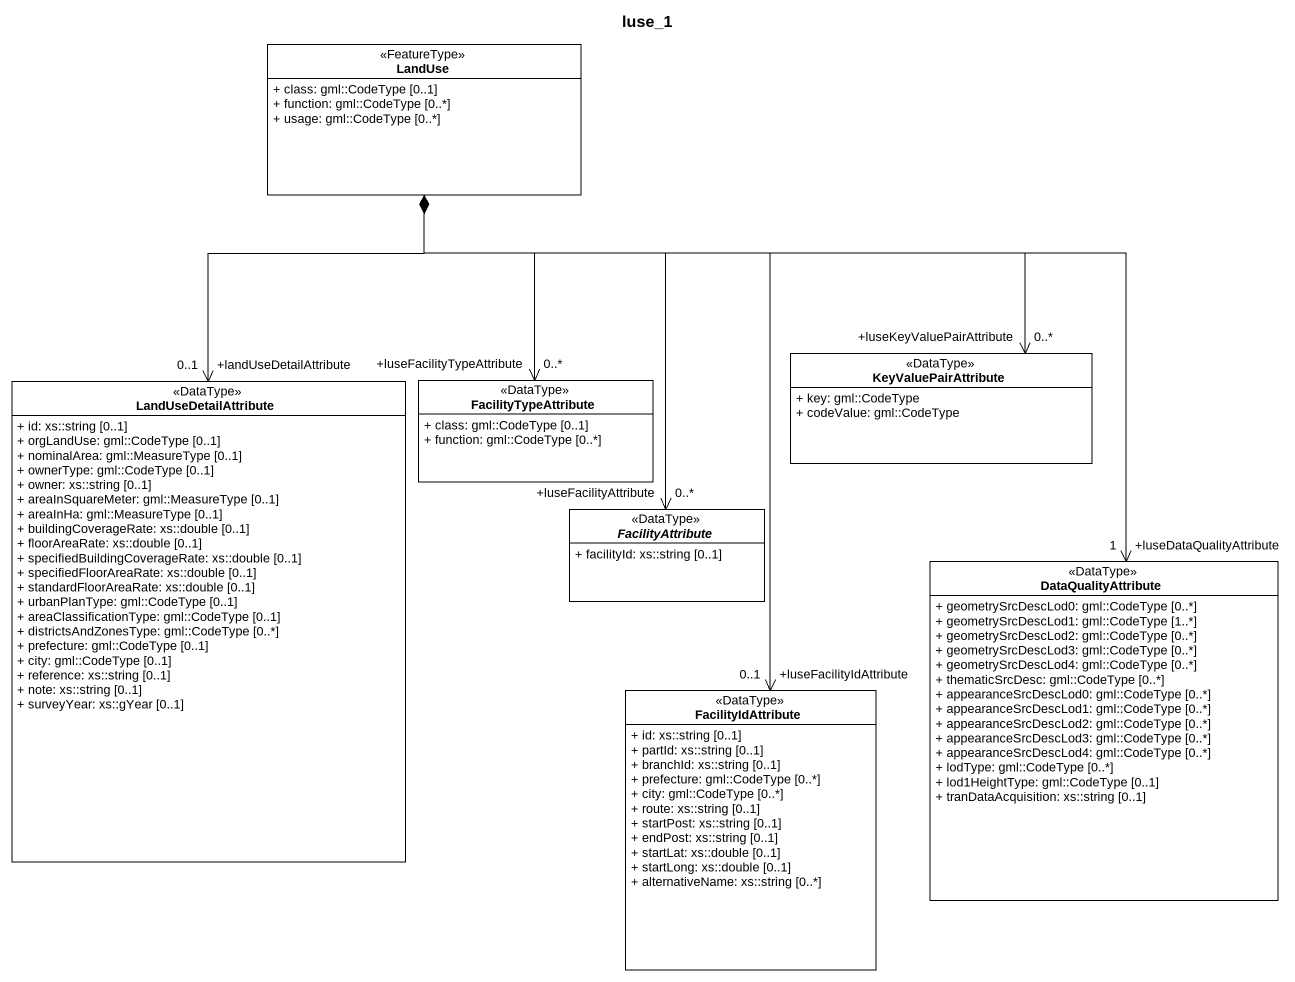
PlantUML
@startuml
title luse_1
hide circle
hide empty members
skinparam classAttributeIconSize 0
class LandUse <<FeatureType>> #FFFFFF {
  + class: gml::CodeType [0..1]
  + function: gml::CodeType [0..*]
  + usage: gml::CodeType [0..*]
}
class KeyValuePairAttribute <<DataType>> #FFFFFF {
  + key: gml::CodeType
  + codeValue: gml::CodeType
}
class LandUseDetailAttribute <<DataType>> #FFFFFF {
  + id: xs::string [0..1]
  + orgLandUse: gml::CodeType [0..1]
  + nominalArea: gml::MeasureType [0..1]
  + ownerType: gml::CodeType [0..1]
  + owner: xs::string [0..1]
  + areaInSquareMeter: gml::MeasureType [0..1]
  + areaInHa: gml::MeasureType [0..1]
  + buildingCoverageRate: xs::double [0..1]
  + floorAreaRate: xs::double [0..1]
  + specifiedBuildingCoverageRate: xs::double [0..1]
  + specifiedFloorAreaRate: xs::double [0..1]
  + standardFloorAreaRate: xs::double [0..1]
  + urbanPlanType: gml::CodeType [0..1]
  + areaClassificationType: gml::CodeType [0..1]
  + districtsAndZonesType: gml::CodeType [0..*]
  + prefecture: gml::CodeType [0..1]
  + city: gml::CodeType [0..1]
  + reference: xs::string [0..1]
  + note: xs::string [0..1]
  + surveyYear: xs::gYear [0..1]
}
class FacilityTypeAttribute <<DataType>> #FFFFFF {
  + class: gml::CodeType [0..1]
  + function: gml::CodeType [0..*]
}
abstract class FacilityAttribute <<DataType>> #FFFFFF {
  + facilityId: xs::string [0..1]
}
class DataQualityAttribute <<DataType>> #FFFFFF {
  + geometrySrcDescLod0: gml::CodeType [0..*]
  + geometrySrcDescLod1: gml::CodeType [1..*]
  + geometrySrcDescLod2: gml::CodeType [0..*]
  + geometrySrcDescLod3: gml::CodeType [0..*]
  + geometrySrcDescLod4: gml::CodeType [0..*]
  + thematicSrcDesc: gml::CodeType [0..*]
  + appearanceSrcDescLod0: gml::CodeType [0..*]
  + appearanceSrcDescLod1: gml::CodeType [0..*]
  + appearanceSrcDescLod2: gml::CodeType [0..*]
  + appearanceSrcDescLod3: gml::CodeType [0..*]
  + appearanceSrcDescLod4: gml::CodeType [0..*]
  + lodType: gml::CodeType [0..*]
  + lod1HeightType: gml::CodeType [0..1]
  + tranDataAcquisition: xs::string [0..1]
}
class FacilityIdAttribute <<DataType>> #FFFFFF {
  + id: xs::string [0..1]
  + partId: xs::string [0..1]
  + branchId: xs::string [0..1]
  + prefecture: gml::CodeType [0..*]
  + city: gml::CodeType [0..*]
  + route: xs::string [0..1]
  + startPost: xs::string [0..1]
  + endPost: xs::string [0..1]
  + startLat: xs::double [0..1]
  + startLong: xs::double [0..1]
  + alternativeName: xs::string [0..*]
}
KeyValuePairAttribute "+luseKeyValuePairAttribute\n0..*" <-left-* LandUse
LandUseDetailAttribute "+landUseDetailAttribute\n0..1" <-up-* LandUse
FacilityTypeAttribute "+luseFacilityTypeAttribute\n0..*" <-up-* LandUse
FacilityAttribute "+luseFacilityAttribute\n0..*" <-up-* LandUse
DataQualityAttribute "+luseDataQualityAttribute\n1" <-up-* LandUse
FacilityIdAttribute "+luseFacilityIdAttribute\n0..1" <-up-* LandUse
@enduml
